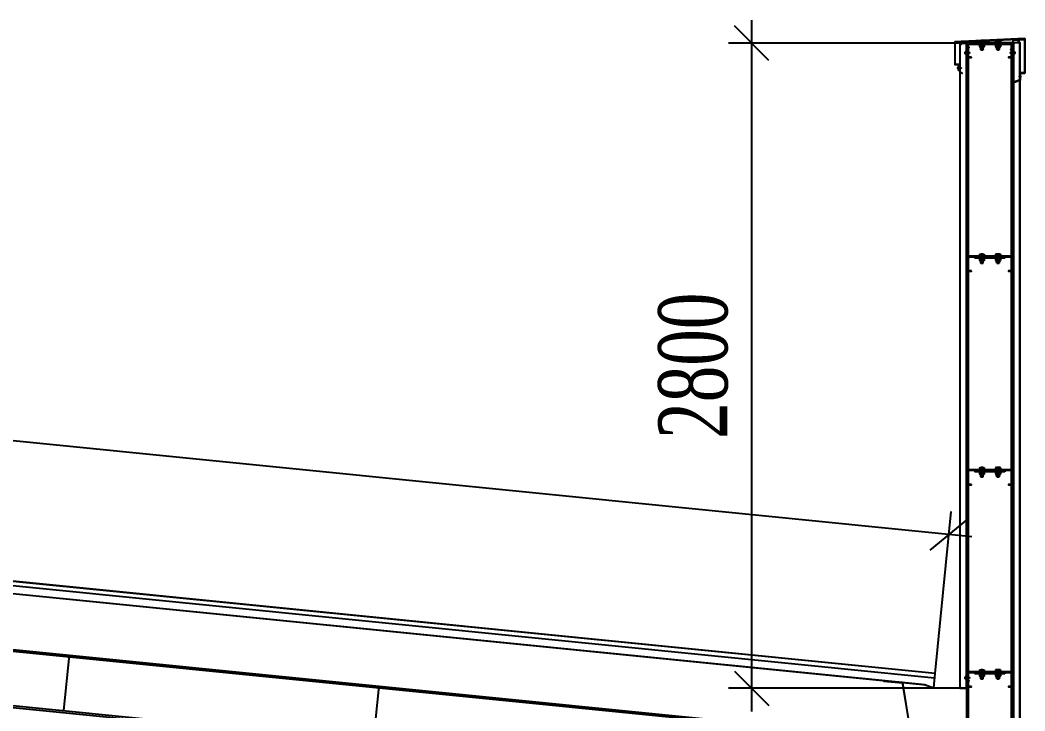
# Model space of a CAD drawing. Header units: inches. Extents: x 315041 to 662841, y -45540 to -35018.
# Drawn here: x 330094.43 to 330138.03, y -36215.07 to -36185.1 of the extents above; entities that cross this region are included whole.
import ezdxf

# ---------------------------------------------------------------- set-up
doc = ezdxf.new("R2010")
doc.units = ezdxf.units.IN
doc.header["$MEASUREMENT"] = 0
doc.linetypes.add('CENTER2', pattern=[28.575, 19.05, -3.175, 3.175, -3.175])
doc.linetypes.add('DASHED2', pattern=[9.525, 6.35, -3.175])
for name, color, linetype in [('2', 2, 'Continuous'), ('251', 251, 'Continuous'), ('3', 3, 'Continuous'), ('5', 5, 'Continuous'), ('6', 6, 'Continuous'), ('8', 8, 'Continuous'), ('DIM', 8, 'Continuous'), ('flashing', 6, 'Continuous'), ('ROOFING', 4, 'Continuous'), ('STRUCTURE', 1, 'Continuous')]:
    doc.layers.add(name, color=color, linetype=linetype)
doc.styles.add('ST1', font='times.ttf', dxfattribs={"width": 0.7})
doc.dimstyles.new('100', dxfattribs={"dimtxt": 3, "dimasz": 1.5, "dimexe": 1, "dimexo": 0, "dimgap": 1, "dimtad": 1, "dimdec": 0, "dimlfac": 100, "dimzin": 0, "dimdsep": 46, "dimtxsty": 'ST1', "dimblk": 'OBLIQUE', "dimcen": 1, "dimdle": 1, "dimclrd": 8, "dimclre": 8, "dimclrt": 3, "dimadec": 0, "dimazin": 0, "dimtfac": 1, "dimtdec": 0, "dimtix": 1, "dimtmove": 1, "dimatfit": 3, "dimfxl": 0, "dimtfill": 1, "dimtolj": 1, "dimtzin": 0, "dimlwd": -1, "dimlwe": -1, "dimarcsym": 1})

# ---------------------------------------------------------------- blocks, each defined once
blk = doc.blocks.new('*U176')
at = {"layer": '251'}
h = blk.add_hatch(color=256, dxfattribs=at)
h.paths.add_polyline_path([(-0.053, -0.04), (-0.053, -0.043, -0.192582), (-0.048, -0.029, -0.192582), (-0.053, -0.014)])
h.paths.add_polyline_path([(-0.053, 0.014, -0.192582), (-0.048, 0.029, -0.192582), (-0.053, 0.043)])
h = blk.add_hatch(color=256, dxfattribs=at)
h.paths.add_polyline_path([(0.056, -0.04), (0.056, -0.043, -0.192582), (0.062, -0.029, -0.192582), (0.056, -0.014)])
h.paths.add_polyline_path([(0.056, 0.014, -0.192582), (0.062, 0.029, -0.192582), (0.056, 0.043)])
at = {"layer": '5', "linetype": 'CENTER2', "ltscale": 0.2}
blk.add_line((-0.077, 0), (0.194, 0), dxfattribs=at)
at = {"layer": '8'}
for p, q in [((-0.053, 0.04), (-0.053, -0.04)), ((-0.048, 0.058), (-0.006, 0.058)), ((-0.048, 0.029), (-0.006, 0.029)), ((0, 0.043), (0, -0.043)), ((0.044, 0.033), (0, 0.033)), ((0.044, -0.066), (0.044, 0.066)), ((0.044, 0.066), (0.056, 0.066)), ((0.056, -0.066), (0.056, 0.066)), ((0.056, 0.04), (0.056, -0.04)), ((0.062, 0.058), (0.103, 0.058)), ((0.062, 0.029), (0.103, 0.029)), ((0.109, 0.043), (0.109, -0.043)), ((0.117, 0.033), (0.109, 0.033)), ((0.121, 0.027), (0.117, 0.033)), ((0.117, 0.033), (0.117, -0.017)), ((0.117, -0.017), (0.121, 0.027)), ((0.127, 0.033), (0.121, 0.027)), ((0.131, 0.027), (0.127, 0.033)), ((0.164, 0.03), (0.161, 0.027)), ((0.169, 0.027), (0.164, 0.03)), ((0.166, -0.027), (0.167, 0)), ((0.169, 0), (0.167, 0)), ((0.167, 0), (0.169, 0)), ((0.169, 0.027), (0.169, -0.027)), ((-0.048, -0.029), (-0.006, -0.029)), ((-0.048, -0.029), (-0.006, -0.029)), ((-0.048, -0.058), (-0.006, -0.058)), ((0.044, -0.033), (0, -0.033)), ((0.044, -0.066), (0.056, -0.066)), ((0.062, -0.029), (0.103, -0.029)), ((0.062, -0.029), (0.103, -0.029)), ((0.062, -0.058), (0.103, -0.058)), ((0.12, -0.033), (0.109, -0.033)), ((0.126, -0.027), (0.12, -0.033)), ((0.16, -0.033), (0.156, -0.027)), ((0.166, -0.027), (0.16, -0.033)), ((0.166, -0.027), (0.169, -0.027))]:
    blk.add_line(p, q, dxfattribs=at)
for points in [[(0.136, -0.027), (0.13, -0.033), (0.126, -0.027), (0.131, 0.027), (0.137, 0.033), (0.141, 0.027)], [(0.146, -0.027), (0.14, -0.033), (0.136, -0.027), (0.141, 0.027), (0.147, 0.033), (0.151, 0.027)], [(0.156, -0.027), (0.15, -0.033), (0.146, -0.027), (0.151, 0.027), (0.157, 0.033), (0.161, 0.027)]]:
    blk.add_lwpolyline(points, close=True, dxfattribs=at)
for centre, start, end in [((-0.032, 0.043), 136.3972, 223.6028), ((-0.032, 0.014), 136.3972, 180), ((-0.021, 0.043), 316.3972, 43.6028), ((-0.021, 0.014), 0, 43.6028), ((0.077, 0.043), 136.3972, 223.6028), ((0.077, 0.014), 136.3972, 180), ((0.088, 0.043), 316.3972, 43.6028), ((0.088, 0.014), 0, 43.6028), ((-0.032, -0.014), 180, 223.6028), ((-0.032, -0.043), 136.3972, 223.6028), ((-0.021, -0.014), 316.3972, 0), ((-0.021, -0.043), 316.3972, 43.6028), ((0.077, -0.014), 180, 223.6028), ((0.077, -0.043), 136.3972, 223.6028), ((0.088, -0.014), 316.3972, 0), ((0.088, -0.043), 316.3972, 43.6028)]:
    blk.add_arc(centre, 0.0209, start, end, dxfattribs=at)
blk = doc.blocks.new('*U177')
at = {"layer": '251'}
h = blk.add_hatch(color=256, dxfattribs=at)
h.paths.add_polyline_path([(-0.053, -0.04), (-0.053, -0.043, -0.192582), (-0.048, -0.029, -0.192582), (-0.053, -0.014)])
h.paths.add_polyline_path([(-0.053, 0.014, -0.192582), (-0.048, 0.029, -0.192582), (-0.053, 0.043)])
h = blk.add_hatch(color=256, dxfattribs=at)
h.paths.add_polyline_path([(0.056, -0.04), (0.056, -0.043, -0.192582), (0.062, -0.029, -0.192582), (0.056, -0.014)])
h.paths.add_polyline_path([(0.056, 0.014, -0.192582), (0.062, 0.029, -0.192582), (0.056, 0.043)])
at = {"layer": '5', "linetype": 'CENTER2', "ltscale": 0.2}
blk.add_line((-0.077, 0), (0.194, 0), dxfattribs=at)
at = {"layer": '8'}
for p, q in [((-0.053, 0.04), (-0.053, -0.04)), ((-0.048, 0.058), (-0.006, 0.058)), ((-0.048, 0.029), (-0.006, 0.029)), ((0, 0.043), (0, -0.043)), ((0.044, 0.033), (0, 0.033)), ((0.044, -0.066), (0.044, 0.066)), ((0.044, 0.066), (0.056, 0.066)), ((0.056, -0.066), (0.056, 0.066)), ((0.056, 0.04), (0.056, -0.04)), ((0.062, 0.058), (0.103, 0.058)), ((0.062, 0.029), (0.103, 0.029)), ((0.109, 0.043), (0.109, -0.043)), ((0.117, 0.033), (0.109, 0.033)), ((0.121, 0.027), (0.117, 0.033)), ((0.117, 0.033), (0.117, -0.017)), ((0.117, -0.017), (0.121, 0.027)), ((0.127, 0.033), (0.121, 0.027)), ((0.131, 0.027), (0.127, 0.033)), ((0.164, 0.03), (0.161, 0.027)), ((0.169, 0.027), (0.164, 0.03)), ((0.166, -0.027), (0.167, 0)), ((0.169, 0), (0.167, 0)), ((0.167, 0), (0.169, 0)), ((0.169, 0.027), (0.169, -0.027)), ((-0.048, -0.029), (-0.006, -0.029)), ((-0.048, -0.029), (-0.006, -0.029)), ((-0.048, -0.058), (-0.006, -0.058)), ((0.044, -0.033), (0, -0.033)), ((0.044, -0.066), (0.056, -0.066)), ((0.062, -0.029), (0.103, -0.029)), ((0.062, -0.029), (0.103, -0.029)), ((0.062, -0.058), (0.103, -0.058)), ((0.12, -0.033), (0.109, -0.033)), ((0.126, -0.027), (0.12, -0.033)), ((0.16, -0.033), (0.156, -0.027)), ((0.166, -0.027), (0.16, -0.033)), ((0.166, -0.027), (0.169, -0.027))]:
    blk.add_line(p, q, dxfattribs=at)
for points in [[(0.136, -0.027), (0.13, -0.033), (0.126, -0.027), (0.131, 0.027), (0.137, 0.033), (0.141, 0.027)], [(0.146, -0.027), (0.14, -0.033), (0.136, -0.027), (0.141, 0.027), (0.147, 0.033), (0.151, 0.027)], [(0.156, -0.027), (0.15, -0.033), (0.146, -0.027), (0.151, 0.027), (0.157, 0.033), (0.161, 0.027)]]:
    blk.add_lwpolyline(points, close=True, dxfattribs=at)
for centre, start, end in [((-0.032, 0.043), 136.3972, 223.6028), ((-0.032, 0.014), 136.3972, 180), ((-0.021, 0.043), 316.3972, 43.6028), ((-0.021, 0.014), 0, 43.6028), ((0.077, 0.043), 136.3972, 223.6028), ((0.077, 0.014), 136.3972, 180), ((0.088, 0.043), 316.3972, 43.6028), ((0.088, 0.014), 0, 43.6028), ((-0.032, -0.014), 180, 223.6028), ((-0.032, -0.043), 136.3972, 223.6028), ((-0.021, -0.014), 316.3972, 0), ((-0.021, -0.043), 316.3972, 43.6028), ((0.077, -0.014), 180, 223.6028), ((0.077, -0.043), 136.3972, 223.6028), ((0.088, -0.014), 316.3972, 0), ((0.088, -0.043), 316.3972, 43.6028)]:
    blk.add_arc(centre, 0.0209, start, end, dxfattribs=at)
blk = doc.blocks.new('*U178')
at = {"layer": '251'}
h = blk.add_hatch(color=256, dxfattribs=at)
h.paths.add_polyline_path([(-0.053, -0.04), (-0.053, -0.043, -0.192582), (-0.048, -0.029, -0.192582), (-0.053, -0.014)])
h.paths.add_polyline_path([(-0.053, 0.014, -0.192582), (-0.048, 0.029, -0.192582), (-0.053, 0.043)])
h = blk.add_hatch(color=256, dxfattribs=at)
h.paths.add_polyline_path([(0.056, -0.04), (0.056, -0.043, -0.192582), (0.062, -0.029, -0.192582), (0.056, -0.014)])
h.paths.add_polyline_path([(0.056, 0.014, -0.192582), (0.062, 0.029, -0.192582), (0.056, 0.043)])
at = {"layer": '5', "linetype": 'CENTER2', "ltscale": 0.2}
blk.add_line((-0.077, 0), (0.194, 0), dxfattribs=at)
at = {"layer": '8'}
for p, q in [((-0.053, 0.04), (-0.053, -0.04)), ((-0.048, 0.058), (-0.006, 0.058)), ((-0.048, 0.029), (-0.006, 0.029)), ((0, 0.043), (0, -0.043)), ((0.044, 0.033), (0, 0.033)), ((0.044, -0.066), (0.044, 0.066)), ((0.044, 0.066), (0.056, 0.066)), ((0.056, -0.066), (0.056, 0.066)), ((0.056, 0.04), (0.056, -0.04)), ((0.062, 0.058), (0.103, 0.058)), ((0.062, 0.029), (0.103, 0.029)), ((0.109, 0.043), (0.109, -0.043)), ((0.117, 0.033), (0.109, 0.033)), ((0.121, 0.027), (0.117, 0.033)), ((0.117, 0.033), (0.117, -0.017)), ((0.117, -0.017), (0.121, 0.027)), ((0.127, 0.033), (0.121, 0.027)), ((0.131, 0.027), (0.127, 0.033)), ((0.164, 0.03), (0.161, 0.027)), ((0.169, 0.027), (0.164, 0.03)), ((0.166, -0.027), (0.167, 0)), ((0.169, 0), (0.167, 0)), ((0.167, 0), (0.169, 0)), ((0.169, 0.027), (0.169, -0.027)), ((-0.048, -0.029), (-0.006, -0.029)), ((-0.048, -0.029), (-0.006, -0.029)), ((-0.048, -0.058), (-0.006, -0.058)), ((0.044, -0.033), (0, -0.033)), ((0.044, -0.066), (0.056, -0.066)), ((0.062, -0.029), (0.103, -0.029)), ((0.062, -0.029), (0.103, -0.029)), ((0.062, -0.058), (0.103, -0.058)), ((0.12, -0.033), (0.109, -0.033)), ((0.126, -0.027), (0.12, -0.033)), ((0.16, -0.033), (0.156, -0.027)), ((0.166, -0.027), (0.16, -0.033)), ((0.166, -0.027), (0.169, -0.027))]:
    blk.add_line(p, q, dxfattribs=at)
for points in [[(0.136, -0.027), (0.13, -0.033), (0.126, -0.027), (0.131, 0.027), (0.137, 0.033), (0.141, 0.027)], [(0.146, -0.027), (0.14, -0.033), (0.136, -0.027), (0.141, 0.027), (0.147, 0.033), (0.151, 0.027)], [(0.156, -0.027), (0.15, -0.033), (0.146, -0.027), (0.151, 0.027), (0.157, 0.033), (0.161, 0.027)]]:
    blk.add_lwpolyline(points, close=True, dxfattribs=at)
for centre, start, end in [((-0.032, 0.043), 136.3972, 223.6028), ((-0.032, 0.014), 136.3972, 180), ((-0.021, 0.043), 316.3972, 43.6028), ((-0.021, 0.014), 0, 43.6028), ((0.077, 0.043), 136.3972, 223.6028), ((0.077, 0.014), 136.3972, 180), ((0.088, 0.043), 316.3972, 43.6028), ((0.088, 0.014), 0, 43.6028), ((-0.032, -0.014), 180, 223.6028), ((-0.032, -0.043), 136.3972, 223.6028), ((-0.021, -0.014), 316.3972, 0), ((-0.021, -0.043), 316.3972, 43.6028), ((0.077, -0.014), 180, 223.6028), ((0.077, -0.043), 136.3972, 223.6028), ((0.088, -0.014), 316.3972, 0), ((0.088, -0.043), 316.3972, 43.6028)]:
    blk.add_arc(centre, 0.0209, start, end, dxfattribs=at)
blk = doc.blocks.new('*U179')
at = {"layer": '251'}
h = blk.add_hatch(color=256, dxfattribs=at)
h.paths.add_polyline_path([(-0.053, -0.04), (-0.053, -0.043, -0.192582), (-0.048, -0.029, -0.192582), (-0.053, -0.014)])
h.paths.add_polyline_path([(-0.053, 0.014, -0.192582), (-0.048, 0.029, -0.192582), (-0.053, 0.043)])
h = blk.add_hatch(color=256, dxfattribs=at)
h.paths.add_polyline_path([(0.056, -0.04), (0.056, -0.043, -0.192582), (0.062, -0.029, -0.192582), (0.056, -0.014)])
h.paths.add_polyline_path([(0.056, 0.014, -0.192582), (0.062, 0.029, -0.192582), (0.056, 0.043)])
at = {"layer": '5', "linetype": 'CENTER2', "ltscale": 0.2}
blk.add_line((-0.077, 0), (0.194, 0), dxfattribs=at)
at = {"layer": '8'}
for p, q in [((-0.053, 0.04), (-0.053, -0.04)), ((-0.048, 0.058), (-0.006, 0.058)), ((-0.048, 0.029), (-0.006, 0.029)), ((0, 0.043), (0, -0.043)), ((0.044, 0.033), (0, 0.033)), ((0.044, -0.066), (0.044, 0.066)), ((0.044, 0.066), (0.056, 0.066)), ((0.056, -0.066), (0.056, 0.066)), ((0.056, 0.04), (0.056, -0.04)), ((0.062, 0.058), (0.103, 0.058)), ((0.062, 0.029), (0.103, 0.029)), ((0.109, 0.043), (0.109, -0.043)), ((0.117, 0.033), (0.109, 0.033)), ((0.121, 0.027), (0.117, 0.033)), ((0.117, 0.033), (0.117, -0.017)), ((0.117, -0.017), (0.121, 0.027)), ((0.127, 0.033), (0.121, 0.027)), ((0.131, 0.027), (0.127, 0.033)), ((0.164, 0.03), (0.161, 0.027)), ((0.169, 0.027), (0.164, 0.03)), ((0.166, -0.027), (0.167, 0)), ((0.169, 0), (0.167, 0)), ((0.167, 0), (0.169, 0)), ((0.169, 0.027), (0.169, -0.027)), ((-0.048, -0.029), (-0.006, -0.029)), ((-0.048, -0.029), (-0.006, -0.029)), ((-0.048, -0.058), (-0.006, -0.058)), ((0.044, -0.033), (0, -0.033)), ((0.044, -0.066), (0.056, -0.066)), ((0.062, -0.029), (0.103, -0.029)), ((0.062, -0.029), (0.103, -0.029)), ((0.062, -0.058), (0.103, -0.058)), ((0.12, -0.033), (0.109, -0.033)), ((0.126, -0.027), (0.12, -0.033)), ((0.16, -0.033), (0.156, -0.027)), ((0.166, -0.027), (0.16, -0.033)), ((0.166, -0.027), (0.169, -0.027))]:
    blk.add_line(p, q, dxfattribs=at)
for points in [[(0.136, -0.027), (0.13, -0.033), (0.126, -0.027), (0.131, 0.027), (0.137, 0.033), (0.141, 0.027)], [(0.146, -0.027), (0.14, -0.033), (0.136, -0.027), (0.141, 0.027), (0.147, 0.033), (0.151, 0.027)], [(0.156, -0.027), (0.15, -0.033), (0.146, -0.027), (0.151, 0.027), (0.157, 0.033), (0.161, 0.027)]]:
    blk.add_lwpolyline(points, close=True, dxfattribs=at)
for centre, start, end in [((-0.032, 0.043), 136.3972, 223.6028), ((-0.032, 0.014), 136.3972, 180), ((-0.021, 0.043), 316.3972, 43.6028), ((-0.021, 0.014), 0, 43.6028), ((0.077, 0.043), 136.3972, 223.6028), ((0.077, 0.014), 136.3972, 180), ((0.088, 0.043), 316.3972, 43.6028), ((0.088, 0.014), 0, 43.6028), ((-0.032, -0.014), 180, 223.6028), ((-0.032, -0.043), 136.3972, 223.6028), ((-0.021, -0.014), 316.3972, 0), ((-0.021, -0.043), 316.3972, 43.6028), ((0.077, -0.014), 180, 223.6028), ((0.077, -0.043), 136.3972, 223.6028), ((0.088, -0.014), 316.3972, 0), ((0.088, -0.043), 316.3972, 43.6028)]:
    blk.add_arc(centre, 0.0209, start, end, dxfattribs=at)
blk = doc.blocks.new('*U180')
at = {"layer": '251'}
h = blk.add_hatch(color=256, dxfattribs=at)
h.paths.add_polyline_path([(-0.053, -0.04), (-0.053, -0.043, -0.192582), (-0.048, -0.029, -0.192582), (-0.053, -0.014)])
h.paths.add_polyline_path([(-0.053, 0.014, -0.192582), (-0.048, 0.029, -0.192582), (-0.053, 0.043)])
h = blk.add_hatch(color=256, dxfattribs=at)
h.paths.add_polyline_path([(0.056, -0.04), (0.056, -0.043, -0.192582), (0.062, -0.029, -0.192582), (0.056, -0.014)])
h.paths.add_polyline_path([(0.056, 0.014, -0.192582), (0.062, 0.029, -0.192582), (0.056, 0.043)])
at = {"layer": '5', "linetype": 'CENTER2', "ltscale": 0.2}
blk.add_line((-0.077, 0), (0.194, 0), dxfattribs=at)
at = {"layer": '8'}
for p, q in [((-0.053, 0.04), (-0.053, -0.04)), ((-0.048, 0.058), (-0.006, 0.058)), ((-0.048, 0.029), (-0.006, 0.029)), ((0, 0.043), (0, -0.043)), ((0.044, 0.033), (0, 0.033)), ((0.044, -0.066), (0.044, 0.066)), ((0.044, 0.066), (0.056, 0.066)), ((0.056, -0.066), (0.056, 0.066)), ((0.056, 0.04), (0.056, -0.04)), ((0.062, 0.058), (0.103, 0.058)), ((0.062, 0.029), (0.103, 0.029)), ((0.109, 0.043), (0.109, -0.043)), ((0.117, 0.033), (0.109, 0.033)), ((0.121, 0.027), (0.117, 0.033)), ((0.117, 0.033), (0.117, -0.017)), ((0.117, -0.017), (0.121, 0.027)), ((0.127, 0.033), (0.121, 0.027)), ((0.131, 0.027), (0.127, 0.033)), ((0.164, 0.03), (0.161, 0.027)), ((0.169, 0.027), (0.164, 0.03)), ((0.166, -0.027), (0.167, 0)), ((0.169, 0), (0.167, 0)), ((0.167, 0), (0.169, 0)), ((0.169, 0.027), (0.169, -0.027)), ((-0.048, -0.029), (-0.006, -0.029)), ((-0.048, -0.029), (-0.006, -0.029)), ((-0.048, -0.058), (-0.006, -0.058)), ((0.044, -0.033), (0, -0.033)), ((0.044, -0.066), (0.056, -0.066)), ((0.062, -0.029), (0.103, -0.029)), ((0.062, -0.029), (0.103, -0.029)), ((0.062, -0.058), (0.103, -0.058)), ((0.12, -0.033), (0.109, -0.033)), ((0.126, -0.027), (0.12, -0.033)), ((0.16, -0.033), (0.156, -0.027)), ((0.166, -0.027), (0.16, -0.033)), ((0.166, -0.027), (0.169, -0.027))]:
    blk.add_line(p, q, dxfattribs=at)
for points in [[(0.136, -0.027), (0.13, -0.033), (0.126, -0.027), (0.131, 0.027), (0.137, 0.033), (0.141, 0.027)], [(0.146, -0.027), (0.14, -0.033), (0.136, -0.027), (0.141, 0.027), (0.147, 0.033), (0.151, 0.027)], [(0.156, -0.027), (0.15, -0.033), (0.146, -0.027), (0.151, 0.027), (0.157, 0.033), (0.161, 0.027)]]:
    blk.add_lwpolyline(points, close=True, dxfattribs=at)
for centre, start, end in [((-0.032, 0.043), 136.3972, 223.6028), ((-0.032, 0.014), 136.3972, 180), ((-0.021, 0.043), 316.3972, 43.6028), ((-0.021, 0.014), 0, 43.6028), ((0.077, 0.043), 136.3972, 223.6028), ((0.077, 0.014), 136.3972, 180), ((0.088, 0.043), 316.3972, 43.6028), ((0.088, 0.014), 0, 43.6028), ((-0.032, -0.014), 180, 223.6028), ((-0.032, -0.043), 136.3972, 223.6028), ((-0.021, -0.014), 316.3972, 0), ((-0.021, -0.043), 316.3972, 43.6028), ((0.077, -0.014), 180, 223.6028), ((0.077, -0.043), 136.3972, 223.6028), ((0.088, -0.014), 316.3972, 0), ((0.088, -0.043), 316.3972, 43.6028)]:
    blk.add_arc(centre, 0.0209, start, end, dxfattribs=at)
blk = doc.blocks.new('*U181')
at = {"layer": '251'}
h = blk.add_hatch(color=256, dxfattribs=at)
h.paths.add_polyline_path([(-0.053, -0.04), (-0.053, -0.043, -0.192582), (-0.048, -0.029, -0.192582), (-0.053, -0.014)])
h.paths.add_polyline_path([(-0.053, 0.014, -0.192582), (-0.048, 0.029, -0.192582), (-0.053, 0.043)])
h = blk.add_hatch(color=256, dxfattribs=at)
h.paths.add_polyline_path([(0.056, -0.04), (0.056, -0.043, -0.192582), (0.062, -0.029, -0.192582), (0.056, -0.014)])
h.paths.add_polyline_path([(0.056, 0.014, -0.192582), (0.062, 0.029, -0.192582), (0.056, 0.043)])
at = {"layer": '5', "linetype": 'CENTER2', "ltscale": 0.2}
blk.add_line((-0.077, 0), (0.194, 0), dxfattribs=at)
at = {"layer": '8'}
for p, q in [((-0.053, 0.04), (-0.053, -0.04)), ((-0.048, 0.058), (-0.006, 0.058)), ((-0.048, 0.029), (-0.006, 0.029)), ((0, 0.043), (0, -0.043)), ((0.044, 0.033), (0, 0.033)), ((0.044, -0.066), (0.044, 0.066)), ((0.044, 0.066), (0.056, 0.066)), ((0.056, -0.066), (0.056, 0.066)), ((0.056, 0.04), (0.056, -0.04)), ((0.062, 0.058), (0.103, 0.058)), ((0.062, 0.029), (0.103, 0.029)), ((0.109, 0.043), (0.109, -0.043)), ((0.117, 0.033), (0.109, 0.033)), ((0.121, 0.027), (0.117, 0.033)), ((0.117, 0.033), (0.117, -0.017)), ((0.117, -0.017), (0.121, 0.027)), ((0.127, 0.033), (0.121, 0.027)), ((0.131, 0.027), (0.127, 0.033)), ((0.164, 0.03), (0.161, 0.027)), ((0.169, 0.027), (0.164, 0.03)), ((0.166, -0.027), (0.167, 0)), ((0.169, 0), (0.167, 0)), ((0.167, 0), (0.169, 0)), ((0.169, 0.027), (0.169, -0.027)), ((-0.048, -0.029), (-0.006, -0.029)), ((-0.048, -0.029), (-0.006, -0.029)), ((-0.048, -0.058), (-0.006, -0.058)), ((0.044, -0.033), (0, -0.033)), ((0.044, -0.066), (0.056, -0.066)), ((0.062, -0.029), (0.103, -0.029)), ((0.062, -0.029), (0.103, -0.029)), ((0.062, -0.058), (0.103, -0.058)), ((0.12, -0.033), (0.109, -0.033)), ((0.126, -0.027), (0.12, -0.033)), ((0.16, -0.033), (0.156, -0.027)), ((0.166, -0.027), (0.16, -0.033)), ((0.166, -0.027), (0.169, -0.027))]:
    blk.add_line(p, q, dxfattribs=at)
for points in [[(0.136, -0.027), (0.13, -0.033), (0.126, -0.027), (0.131, 0.027), (0.137, 0.033), (0.141, 0.027)], [(0.146, -0.027), (0.14, -0.033), (0.136, -0.027), (0.141, 0.027), (0.147, 0.033), (0.151, 0.027)], [(0.156, -0.027), (0.15, -0.033), (0.146, -0.027), (0.151, 0.027), (0.157, 0.033), (0.161, 0.027)]]:
    blk.add_lwpolyline(points, close=True, dxfattribs=at)
for centre, start, end in [((-0.032, 0.043), 136.3972, 223.6028), ((-0.032, 0.014), 136.3972, 180), ((-0.021, 0.043), 316.3972, 43.6028), ((-0.021, 0.014), 0, 43.6028), ((0.077, 0.043), 136.3972, 223.6028), ((0.077, 0.014), 136.3972, 180), ((0.088, 0.043), 316.3972, 43.6028), ((0.088, 0.014), 0, 43.6028), ((-0.032, -0.014), 180, 223.6028), ((-0.032, -0.043), 136.3972, 223.6028), ((-0.021, -0.014), 316.3972, 0), ((-0.021, -0.043), 316.3972, 43.6028), ((0.077, -0.014), 180, 223.6028), ((0.077, -0.043), 136.3972, 223.6028), ((0.088, -0.014), 316.3972, 0), ((0.088, -0.043), 316.3972, 43.6028)]:
    blk.add_arc(centre, 0.0209, start, end, dxfattribs=at)
blk = doc.blocks.new('*U182')
at = {"layer": '251'}
h = blk.add_hatch(color=256, dxfattribs=at)
h.paths.add_polyline_path([(-0.053, -0.04), (-0.053, -0.043, -0.192582), (-0.048, -0.029, -0.192582), (-0.053, -0.014)])
h.paths.add_polyline_path([(-0.053, 0.014, -0.192582), (-0.048, 0.029, -0.192582), (-0.053, 0.043)])
h = blk.add_hatch(color=256, dxfattribs=at)
h.paths.add_polyline_path([(0.056, -0.04), (0.056, -0.043, -0.192582), (0.062, -0.029, -0.192582), (0.056, -0.014)])
h.paths.add_polyline_path([(0.056, 0.014, -0.192582), (0.062, 0.029, -0.192582), (0.056, 0.043)])
at = {"layer": '5', "linetype": 'CENTER2', "ltscale": 0.2}
blk.add_line((-0.077, 0), (0.194, 0), dxfattribs=at)
at = {"layer": '8'}
for p, q in [((-0.053, 0.04), (-0.053, -0.04)), ((-0.048, 0.058), (-0.006, 0.058)), ((-0.048, 0.029), (-0.006, 0.029)), ((0, 0.043), (0, -0.043)), ((0.044, 0.033), (0, 0.033)), ((0.044, -0.066), (0.044, 0.066)), ((0.044, 0.066), (0.056, 0.066)), ((0.056, -0.066), (0.056, 0.066)), ((0.056, 0.04), (0.056, -0.04)), ((0.062, 0.058), (0.103, 0.058)), ((0.062, 0.029), (0.103, 0.029)), ((0.109, 0.043), (0.109, -0.043)), ((0.117, 0.033), (0.109, 0.033)), ((0.121, 0.027), (0.117, 0.033)), ((0.117, 0.033), (0.117, -0.017)), ((0.117, -0.017), (0.121, 0.027)), ((0.127, 0.033), (0.121, 0.027)), ((0.131, 0.027), (0.127, 0.033)), ((0.164, 0.03), (0.161, 0.027)), ((0.169, 0.027), (0.164, 0.03)), ((0.166, -0.027), (0.167, 0)), ((0.169, 0), (0.167, 0)), ((0.167, 0), (0.169, 0)), ((0.169, 0.027), (0.169, -0.027)), ((-0.048, -0.029), (-0.006, -0.029)), ((-0.048, -0.029), (-0.006, -0.029)), ((-0.048, -0.058), (-0.006, -0.058)), ((0.044, -0.033), (0, -0.033)), ((0.044, -0.066), (0.056, -0.066)), ((0.062, -0.029), (0.103, -0.029)), ((0.062, -0.029), (0.103, -0.029)), ((0.062, -0.058), (0.103, -0.058)), ((0.12, -0.033), (0.109, -0.033)), ((0.126, -0.027), (0.12, -0.033)), ((0.16, -0.033), (0.156, -0.027)), ((0.166, -0.027), (0.16, -0.033)), ((0.166, -0.027), (0.169, -0.027))]:
    blk.add_line(p, q, dxfattribs=at)
for points in [[(0.136, -0.027), (0.13, -0.033), (0.126, -0.027), (0.131, 0.027), (0.137, 0.033), (0.141, 0.027)], [(0.146, -0.027), (0.14, -0.033), (0.136, -0.027), (0.141, 0.027), (0.147, 0.033), (0.151, 0.027)], [(0.156, -0.027), (0.15, -0.033), (0.146, -0.027), (0.151, 0.027), (0.157, 0.033), (0.161, 0.027)]]:
    blk.add_lwpolyline(points, close=True, dxfattribs=at)
for centre, start, end in [((-0.032, 0.043), 136.3972, 223.6028), ((-0.032, 0.014), 136.3972, 180), ((-0.021, 0.043), 316.3972, 43.6028), ((-0.021, 0.014), 0, 43.6028), ((0.077, 0.043), 136.3972, 223.6028), ((0.077, 0.014), 136.3972, 180), ((0.088, 0.043), 316.3972, 43.6028), ((0.088, 0.014), 0, 43.6028), ((-0.032, -0.014), 180, 223.6028), ((-0.032, -0.043), 136.3972, 223.6028), ((-0.021, -0.014), 316.3972, 0), ((-0.021, -0.043), 316.3972, 43.6028), ((0.077, -0.014), 180, 223.6028), ((0.077, -0.043), 136.3972, 223.6028), ((0.088, -0.014), 316.3972, 0), ((0.088, -0.043), 316.3972, 43.6028)]:
    blk.add_arc(centre, 0.0209, start, end, dxfattribs=at)
blk = doc.blocks.new('*U183')
at = {"layer": '251'}
h = blk.add_hatch(color=256, dxfattribs=at)
h.paths.add_polyline_path([(-0.053, -0.04), (-0.053, -0.043, -0.192582), (-0.048, -0.029, -0.192582), (-0.053, -0.014)])
h.paths.add_polyline_path([(-0.053, 0.014, -0.192582), (-0.048, 0.029, -0.192582), (-0.053, 0.043)])
h = blk.add_hatch(color=256, dxfattribs=at)
h.paths.add_polyline_path([(0.056, -0.04), (0.056, -0.043, -0.192582), (0.062, -0.029, -0.192582), (0.056, -0.014)])
h.paths.add_polyline_path([(0.056, 0.014, -0.192582), (0.062, 0.029, -0.192582), (0.056, 0.043)])
at = {"layer": '5', "linetype": 'CENTER2', "ltscale": 0.2}
blk.add_line((-0.077, 0), (0.194, 0), dxfattribs=at)
at = {"layer": '8'}
for p, q in [((-0.053, 0.04), (-0.053, -0.04)), ((-0.048, 0.058), (-0.006, 0.058)), ((-0.048, 0.029), (-0.006, 0.029)), ((0, 0.043), (0, -0.043)), ((0.044, 0.033), (0, 0.033)), ((0.044, -0.066), (0.044, 0.066)), ((0.044, 0.066), (0.056, 0.066)), ((0.056, -0.066), (0.056, 0.066)), ((0.056, 0.04), (0.056, -0.04)), ((0.062, 0.058), (0.103, 0.058)), ((0.062, 0.029), (0.103, 0.029)), ((0.109, 0.043), (0.109, -0.043)), ((0.117, 0.033), (0.109, 0.033)), ((0.121, 0.027), (0.117, 0.033)), ((0.117, 0.033), (0.117, -0.017)), ((0.117, -0.017), (0.121, 0.027)), ((0.127, 0.033), (0.121, 0.027)), ((0.131, 0.027), (0.127, 0.033)), ((0.164, 0.03), (0.161, 0.027)), ((0.169, 0.027), (0.164, 0.03)), ((0.166, -0.027), (0.167, 0)), ((0.169, 0), (0.167, 0)), ((0.167, 0), (0.169, 0)), ((0.169, 0.027), (0.169, -0.027)), ((-0.048, -0.029), (-0.006, -0.029)), ((-0.048, -0.029), (-0.006, -0.029)), ((-0.048, -0.058), (-0.006, -0.058)), ((0.044, -0.033), (0, -0.033)), ((0.044, -0.066), (0.056, -0.066)), ((0.062, -0.029), (0.103, -0.029)), ((0.062, -0.029), (0.103, -0.029)), ((0.062, -0.058), (0.103, -0.058)), ((0.12, -0.033), (0.109, -0.033)), ((0.126, -0.027), (0.12, -0.033)), ((0.16, -0.033), (0.156, -0.027)), ((0.166, -0.027), (0.16, -0.033)), ((0.166, -0.027), (0.169, -0.027))]:
    blk.add_line(p, q, dxfattribs=at)
for points in [[(0.136, -0.027), (0.13, -0.033), (0.126, -0.027), (0.131, 0.027), (0.137, 0.033), (0.141, 0.027)], [(0.146, -0.027), (0.14, -0.033), (0.136, -0.027), (0.141, 0.027), (0.147, 0.033), (0.151, 0.027)], [(0.156, -0.027), (0.15, -0.033), (0.146, -0.027), (0.151, 0.027), (0.157, 0.033), (0.161, 0.027)]]:
    blk.add_lwpolyline(points, close=True, dxfattribs=at)
for centre, start, end in [((-0.032, 0.043), 136.3972, 223.6028), ((-0.032, 0.014), 136.3972, 180), ((-0.021, 0.043), 316.3972, 43.6028), ((-0.021, 0.014), 0, 43.6028), ((0.077, 0.043), 136.3972, 223.6028), ((0.077, 0.014), 136.3972, 180), ((0.088, 0.043), 316.3972, 43.6028), ((0.088, 0.014), 0, 43.6028), ((-0.032, -0.014), 180, 223.6028), ((-0.032, -0.043), 136.3972, 223.6028), ((-0.021, -0.014), 316.3972, 0), ((-0.021, -0.043), 316.3972, 43.6028), ((0.077, -0.014), 180, 223.6028), ((0.077, -0.043), 136.3972, 223.6028), ((0.088, -0.014), 316.3972, 0), ((0.088, -0.043), 316.3972, 43.6028)]:
    blk.add_arc(centre, 0.0209, start, end, dxfattribs=at)
blk = doc.blocks.new('HFR-1')
at = {"layer": 'STRUCTURE', "color": 1, "linetype": 'Continuous'}
for p, q in [((-5.5, 0), (5.5, 0)), ((-5.2, 0.8), (-3.4, 1.5)), ((5.2, 0.8), (3.4, 1.5)), ((-2.4, -1.2), (-3, -1.6)), ((-3, -1.6), (-2.4, -1.9)), ((-2.4, -1.9), (-3, -2.3)), ((-3, -2.3), (-2.4, -2.6)), ((-2.4, -2.6), (-3, -3)), ((-3, -3), (-2.4, -3.3)), ((-2.4, -3.3), (-3, -3.7)), ((-3, -3.7), (-2.4, -4.1)), ((-2.4, -4.1), (-3, -4.4)), ((-3, -4.4), (-2.4, -4.8)), ((-2.4, -4.8), (-3, -5.1)), ((-3, -5.1), (-2.4, -5.5)), ((-2.4, -5.5), (-3, -5.8)), ((-3, -5.8), (-2.4, -6.2)), ((-2.4, -6.2), (-3, -6.6)), ((-3, -6.6), (-2.4, -6.9)), ((-2.4, -6.9), (-3, -7.3)), ((-3, -7.3), (-2.4, -7.6)), ((-2.4, -7.6), (-3, -8)), ((-3, -8), (-2.4, -8.3)), ((-2.4, -8.3), (-3, -8.7)), ((-3, -8.7), (-2.4, -9)), ((-2.4, -9), (-3, -9.4)), ((-3, -9.4), (-2.4, -9.7)), ((-2.4, -9.7), (-3, -10.1)), ((-3, -10.1), (-2.4, -10.5)), ((-2.4, -10.5), (-3, -10.8)), ((-3, -10.8), (-2.4, -11.2)), ((-2.4, -11.2), (-3, -11.5)), ((-3, -11.5), (-2.4, -11.9)), ((-2.9, -1.6), (2.9, -1.4)), ((-2.9, -2.3), (2.9, -2.1)), ((-2.9, -3), (2.9, -2.8)), ((-2.9, -3.7), (2.9, -3.6)), ((-2.9, -4.4), (2.9, -4.3)), ((-2.9, -5.1), (2.9, -5)), ((-2.9, -5.9), (2.9, -5.7)), ((-2.9, -6.6), (2.9, -6.4)), ((-2.9, -7.3), (2.9, -7.1)), ((-2.9, -8), (2.9, -7.8)), ((-2.9, -8.7), (2.9, -8.5)), ((-2.9, -9.4), (2.9, -9.2)), ((-2.9, -10.1), (1.5, -10)), ((-2.9, -10.8), (1.3, -10.7)), ((-2.9, -11.5), (0.9, -11.4)), ((-2.5, -17.4), (-2.5, -11.8)), ((-2.5, -17.4), (-2, -16.7)), ((-2.5, -17.4), (-0.2, -19.7)), ((2.4, -1.1), (-2.4, -1.2)), ((2.4, -1.8), (-2.4, -1.9)), ((-2.4, -1.9), (2.4, -1.8)), ((-2.4, -2.6), (2.4, -2.5)), ((2.4, -2.5), (-2.4, -2.6)), ((-2.4, -3.3), (2.4, -3.2)), ((2.4, -3.2), (-2.4, -3.3)), ((-2.4, -4.1), (2.4, -3.9)), ((2.4, -3.9), (-2.4, -4.1)), ((-2.4, -4.8), (2.4, -4.6)), ((2.4, -4.6), (-2.4, -4.8)), ((-2.4, -5.5), (2.4, -5.3)), ((2.4, -5.3), (-2.4, -5.5)), ((-2.4, -6.2), (2.4, -6)), ((2.4, -6), (-2.4, -6.2)), ((-2.4, -6.9), (2.4, -6.8)), ((2.4, -6.8), (-2.4, -6.9)), ((-2.4, -7.6), (2.4, -7.5)), ((2.4, -7.5), (-2.4, -7.6)), ((-2.4, -8.3), (2.4, -8.2)), ((2.4, -8.2), (-2.4, -8.3)), ((-2.4, -9), (2.4, -8.9)), ((2.4, -8.9), (-2.4, -9)), ((-2.4, -9.7), (2.4, -9.6)), ((2.4, -9.6), (-2.4, -9.7)), ((1.4, -10.3), (-2.4, -10.5)), ((-2.4, -10.5), (1.4, -10.3)), ((-2.4, -11.2), (1.1, -11.1)), ((1.1, -11.1), (-2.4, -11.2)), ((-2.4, -11.9), (0.4, -11.8)), ((-1, -16.7), (0.2, -19.7)), ((0.1, -19.4), (1.2, -17.3)), ((0.2, -19.7), (2.5, -17.4)), ((1.6, -16.1), (2.3, -10.2)), ((2.2, -10), (2.9, -10)), ((2.2, -11), (2.4, -11)), ((2.4, -11), (2.2, -11)), ((2.2, -11.4), (2.9, -11.4)), ((2.2, -11.7), (2.4, -11.7)), ((2.4, -10.3), (2.3, -10.3)), ((2.3, -10.3), (2.4, -10.3)), ((2.3, -10.7), (2.9, -10.7)), ((2.9, -1.4), (2.4, -1.1)), ((2.4, -1.8), (2.9, -1.4)), ((2.9, -2.1), (2.4, -1.8)), ((2.4, -2.5), (2.9, -2.1)), ((2.9, -2.8), (2.4, -2.5)), ((2.4, -3.2), (2.9, -2.8)), ((2.9, -3.6), (2.4, -3.2)), ((2.4, -3.9), (2.9, -3.6)), ((2.9, -4.3), (2.4, -3.9)), ((2.4, -4.6), (2.9, -4.3)), ((2.9, -5), (2.4, -4.6)), ((2.4, -5.3), (2.9, -5)), ((2.9, -5.7), (2.4, -5.3)), ((2.4, -6), (2.9, -5.7)), ((2.9, -6.4), (2.4, -6)), ((2.4, -6.8), (2.9, -6.4)), ((2.9, -7.1), (2.4, -6.8)), ((2.4, -7.5), (2.9, -7.1)), ((2.9, -7.8), (2.4, -7.5)), ((2.4, -8.2), (2.9, -7.8)), ((2.9, -8.5), (2.4, -8.2)), ((2.4, -8.9), (2.9, -8.5)), ((2.9, -9.2), (2.4, -8.9)), ((2.4, -9.6), (2.9, -9.2)), ((2.9, -10), (2.4, -9.6)), ((2.4, -10.3), (2.9, -10)), ((2.9, -10.7), (2.4, -10.3)), ((2.4, -11), (2.9, -10.7)), ((2.9, -11.4), (2.4, -11)), ((2.4, -11.7), (2.9, -11.4)), ((2.5, -17.4), (2.5, -11.7))]:
    blk.add_line(p, q, dxfattribs=at)
at = {"layer": 'STRUCTURE', "color": 1, "linetype": 'Continuous', "ltscale": 8}
for p in [(-3.4, 1.5), (3.4, 1.5)]:
    blk.add_line(p, (0, 1.5), dxfattribs=at)
at = {"layer": 'STRUCTURE', "color": 1, "linetype": 'DASHED2'}
for p in [(-1.9, 1.5), (1.9, 1.5)]:
    blk.add_line(p, (0, 0), dxfattribs=at)
at = {"layer": 'STRUCTURE', "color": 1, "linetype": 'Continuous', "ltscale": 8}
for centre, start, end in [((-4.7, 0.2), 130.41001, 194.80618), ((4.7, 0.2), 345.19382, 49.58999)]:
    blk.add_arc(centre, 0.801, start, end, dxfattribs=at)
at = {"layer": 'STRUCTURE', "color": 1, "linetype": 'Continuous'}
for centre, radius, start, end in [((-7.3, -9), 9.14, 58.06501, 78.8402), ((5.1, -3.8), 3.83, 84.20393, 134.36205), ((-1.5, -17.1), 0.59, 34.23018, 144.5641), ((0, -19.4), 0.331, 231.63478, 305.42875), ((-0.5, -10.1), 1.93, 296.60409, 355.39217), ((-0.6, -16), 2.2, 324.00482, 357.82685), ((1.9, -10.3), 0.444, 15.97616, 172.6971)]:
    blk.add_arc(centre, radius, start, end, dxfattribs=at)
blk = doc.blocks.new('Short_Self_drilling')
at = {"layer": 'STRUCTURE', "color": 1, "linetype": 'Continuous'}
for p, q in [((6.4, 1.7), (-6.4, 1.7)), ((5.1, 3.8), (-5.1, 3.8)), ((-2.6, 2.9), (-5.1, 2.9)), ((-3.4, 3.8), (-3.4, 6.8)), ((3, 7.2), (-3, 7.2)), ((2.6, 2.9), (-2.6, 2.9)), ((-2.1, 2.8), (-2.1, 2.9)), ((6.3, 0), (0, 0)), ((2.2, 2.8), (2.2, 2.9)), ((2.2, -0.5), (2.2, 0)), ((5.1, 2.9), (2.6, 2.9)), ((3.4, 3.8), (3.4, 6.8)), ((3, -1.2), (-2.7, -0.2)), ((3, -2.7), (-2.7, -1.8)), ((3, -4.2), (-2.7, -3.3)), ((3, -5.8), (-2.7, -4.8)), ((3, -7.3), (-2.7, -6.3)), ((-1.9, -8), (-2.7, -7.9)), ((-2.1, -1.4), (-2.1, -0.9)), ((-2.1, -2.9), (-2.1, -2.4)), ((-2.1, -4.4), (-2.1, -3.9)), ((-2.1, -6), (-2.1, -5.4)), ((-2.1, -7.5), (-2.1, -7)), ((-2.1, -12.3), (-2.1, -8.5)), ((3, -8.8), (-1.1, -8.1)), ((2.1, -12.3), (2.1, -9.1)), ((2.2, -2), (2.2, -1.5)), ((2.2, -3.6), (2.2, -3)), ((2.2, -5.1), (2.2, -4.6)), ((2.2, -6.6), (2.2, -6.1)), ((2.2, -8.1), (2.2, -7.6))]:
    blk.add_line(p, q, dxfattribs=at)
blk.add_lwpolyline([(6.4, 1.3), (6.4, 1.7), (2.1, 2.8), (-2.1, 2.8), (-6.4, 1.7), (-6.4, 1.3)], close=True, dxfattribs=at)
for points in [[(-6.4, 1.3, -0.088869), (-6.3, 0), (0, 0)], [(-0.1, 3.8), (-0.3, 6.2, 0.338878), (-3.1, 6.2), (-3.3, 3.8)], [(3.3, 3.8), (3.1, 6.2, 0.338878), (0.3, 6.2), (0.1, 3.8)], [(2.1, -12.3), (0.2, -14.2, -0.333596), (-0.2, -14.2), (-2.1, -12.3)], [(-0.1, -14), (-1, -12.2, -0.148657), (-1.4, -11.2), (-2, -7.7, -0.815006), (-1.2, -7.8, 0.150833), (-0.8, -8.7)], [(2.1, -12.3), (1.7, -11.7, 0.52242), (0.9, -11.7), (-0.2, -14.2)]]:
    blk.add_lwpolyline(points, format="xyb", dxfattribs=at)
for points in [[(3, -1.2), (2.2, -1.5), (-2.1, -0.8), (-2.7, -0.2), (-2.4, 0)], [(3, -2.7), (2.2, -3), (-2.1, -2.4), (-2.7, -1.8), (-2.1, -1.4), (2.2, -2), (3, -2.7)], [(3, -4.2), (2.2, -4.6), (-2.1, -3.9), (-2.7, -3.3), (-2.1, -2.9), (2.2, -3.6), (3, -4.2)], [(3, -5.8), (2.2, -6.1), (-2.1, -5.4), (-2.7, -4.8), (-2.1, -4.4), (2.2, -5.1), (3, -5.8)], [(3, -7.3), (2.2, -7.6), (-2.1, -7), (-2.7, -6.3), (-2.1, -6), (2.2, -6.6), (3, -7.3)], [(-1.8, -8.5), (-2.1, -8.5), (-2.7, -7.9), (-2.1, -7.5), (-1.8, -7.5)], [(-1.3, -7.6), (2.2, -8.1), (3, -8.8)], [(-1.2, 0), (2.2, -0.5), (3, -1.2)], [(3, -8.8), (2.2, -9.1), (-0.8, -8.7)]]:
    blk.add_lwpolyline(points, dxfattribs=at)
for centre, radius, start, end in [((-5, 3.3), 0.455, 109.7949, 250.2674), ((-3, 6.8), 0.429, 90.0311, 180.0311), ((3, 6.8), 0.429, 0.0311, 90.0311), ((5.1, 3.3), 0.435, 279.7276, 80.3347), ((10, 0.2), 3.74, 162.2963, 182.6103)]:
    blk.add_arc(centre, radius, start, end, dxfattribs=at)
blk = doc.blocks.new('RIVET')
at = {"color": 8}
for p, q in [((-3.9, 1.1), (-4.2, 0)), ((-4.2, 0), (-3.9, -1.1)), ((-3.9, -1.1), (-3.9, 1.1)), ((-3.5, -1.3), (-3.5, 1.3)), ((-1, -1.2), (-1, 1.3)), ((-1, 1.3), (-0.1, 1.3)), ((0, 1.3), (0, 2.4)), ((0, -1.3), (0, 1.3)), ((0.1, 2.5), (0.1, 2.5)), ((0.1, 2.5), (0.7, 1.4)), ((0.1, -2.5), (0.1, 2.5)), ((0.7, 1.1), (0.7, -1.1)), ((0.9, 0.7), (0.7, 0.7)), ((0.9, -0.7), (0.9, 0.7)), ((-0.1, -1.2), (-1, -1.2)), ((0, -2.4), (0, -1.3)), ((0.7, -1.4), (0.1, -2.5)), ((0.1, -2.5), (0.1, -2.5)), ((0.9, -0.7), (0.7, -0.7))]:
    blk.add_line(p, q, dxfattribs=at)
for centre, radius, start, end in [((-3.4, 0.7), 0.634, 101.5667, 142.2309), ((-2.5, -0.1), 1.78, 64.6352, 125.2369), ((-0.9, 3), 1.71, 240.4783, 268.3625), ((-0.1, 1.3), 0.0625, 270, 0), ((0.1, 2.4), 0.0625, 90, 180), ((0.1, 2.4), 0.0625, 26.5651, 90), ((0.1, 1.1), 0.625, 0, 26.5651), ((5.4, 0.6), 4.45, 179.0778, 187.9518), ((5.8, -0.6), 4.85, 172.415, 180.5555), ((-3.4, -0.7), 0.634, 217.7691, 258.4333), ((-2.5, 0.1), 1.78, 234.7631, 295.3648), ((-0.9, -3), 1.71, 91.6375, 119.5217), ((-0.1, -1.3), 0.0625, 0, 90), ((0.1, -2.4), 0.0625, 180, 270), ((0.1, -2.4), 0.0625, 270, 333.4349), ((0.1, -1.1), 0.625, 333.4349, 0)]:
    blk.add_arc(centre, radius, start, end, dxfattribs=at)
blk = doc.blocks.new('SideLap')
at = {"layer": 'STRUCTURE', "color": 1, "linetype": 'Continuous'}
for p, q in [((15, 16), (0, 0)), ((20, 6), (0, -3)), ((15, 16), (20, 12)), ((15, 16), (40, 16)), ((42, 30), (40, 16)), ((40, 16), (44, -8)), ((48, 16), (42, 30)), ((42, 30), (48, -10)), ((52, -11), (48, 16)), ((48, 16), (52, 16)), ((54, 30), (52, 16)), ((52, 16), (57, -18)), ((60, 16), (54, 30)), ((54, 30), (64, -33)), ((65, -18), (60, 16)), ((60, 16), (64, 16)), ((66, 30), (64, 16)), ((64, 16), (69, -18)), ((72, 16), (66, 30)), ((66, 30), (76, -33)), ((77, -18), (72, 16)), ((72, 16), (76, 16)), ((78, 31), (76, 16)), ((76, 16), (81, -18)), ((84, 16), (78, 31)), ((78, 31), (88, -33)), ((89, -18), (84, 16)), ((84, 16), (88, 16)), ((90, 30), (88, 16)), ((88, 16), (93, -18)), ((96, 16), (90, 30)), ((90, 30), (100, -33)), ((101, -18), (96, 16)), ((96, 16), (100, 16)), ((102, 30), (100, 16)), ((100, 16), (105, -18)), ((108, 16), (102, 30)), ((102, 30), (112, -33)), ((112, -11), (108, 16)), ((108, 16), (112, 16)), ((112, -51), (112, 48)), ((122, -52), (122, 49)), ((122, 49), (126, 49)), ((126, 49), (134, 16)), ((126, 49), (126, -52)), ((134, 16), (134, -18)), ((134, 16), (135, 16)), ((135, 39), (135, 19)), ((135, 19), (135, -22)), ((142, 39), (142, -42)), ((142, 26), (165, 26)), ((142, 25), (161, 23)), ((161, 1), (142, -1)), ((169, 22), (169, -25)), ((0, -3), (15, -18)), ((2, -2), (16, -10)), ((15, -18), (45, -18)), ((24, -12), (51, -17)), ((45, -16), (45, -18)), ((45, -18), (52, -33)), ((49, -16), (52, -33)), ((52, -33), (53, -18)), ((53, -18), (53, -16)), ((53, -18), (57, -18)), ((57, -18), (64, -33)), ((64, -33), (65, -18)), ((65, -18), (69, -18)), ((69, -18), (76, -33)), ((76, -33), (77, -18)), ((77, -18), (81, -18)), ((81, -18), (88, -33)), ((88, -33), (89, -18)), ((89, -18), (93, -18)), ((93, -18), (100, -33)), ((100, -33), (101, -18)), ((101, -18), (105, -18)), ((105, -18), (112, -33)), ((112, -33), (112, -20)), ((126, -52), (122, -52)), ((134, -18), (126, -52)), ((134, -18), (135, -18)), ((135, -22), (135, -42)), ((142, -2), (161, -4)), ((161, -26), (142, -28)), ((142, -28), (165, -28))]:
    blk.add_line(p, q, dxfattribs=at)
for centre, radius, start, end in [((18, 9), 3.99, 304.2302, 54.5641), ((113, 77), 29.4, 267.4208, 287.7348), ((138, 39), 3.42, 9.6964, 170.3036), ((147, 12), 18.2, 322.5592, 37.4408), ((165, 22), 3.38, 0, 90), ((2, -1), 2.24, 141.6348, 215.4287), ((24, 2), 14.9, 234.0048, 267.8268), ((52, 2), 13, 231.0825, 265.3922), ((51, -14), 2.99, 285.9762, 82.6971), ((113, -80), 29.4, 72.2652, 92.5792), ((138, -41), 3.59, 199.7637, 340.2363), ((147, -15), 18.2, 322.5592, 37.4408), ((165, -25), 3.38, 270, 0)]:
    blk.add_arc(centre, radius, start, end, dxfattribs=at)
blk = doc.blocks.new('_Oblique')
at = {"color": 0, "linetype": 'ByBlock', "lineweight": -2}
blk.add_line((-0.5, -0.5), (0.5, 0.5), dxfattribs=at)
blk = doc.blocks.new('*D353')
at = {"color": 8, "linetype": 'Continuous', "transparency": 16777216}
for p, q in [((330005.273, -36200.56), (330005.975, -36193.538)), ((330135.729, -36207.52), (330004.881, -36194.434)), ((330134.132, -36213.447), (330134.834, -36206.426))]:
    blk.add_line(p, q, dxfattribs=at)
at = {"layer": 'Defpoints', "color": 0, "transparency": 16777216}
for p in [(330005.876, -36194.533), (330005.273, -36200.56), (330134.132, -36213.447)]:
    blk.add_point(p, dxfattribs=at)
at = {"color": 8, "transparency": 16777216, "xscale": 1.5, "yscale": 1.5, "zscale": 1.5}
for p, rotation in [((330005.876, -36194.533), 174.2886250883239), ((330134.734, -36207.421), 354.2886250883239)]:
    blk.add_blockref('_Oblique', p, dxfattribs=dict(at, rotation=rotation))
at = {"color": 3, "transparency": 16777216, "insert": (330070.557, -36198.459), "char_height": 3, "attachment_point": 5, "rotation": 354.2886, "style": 'ST1', "bg_fill": 3, "box_fill_scale": 1.25, "bg_fill_color": 256, "bg_fill_true_color": 13158600, "bg_fill_transparency": 16455816}
blk.add_mtext('\\A1;12950', dxfattribs=at)
blk = doc.blocks.new('*D358')
at = {"layer": '2', "color": 8, "linetype": 'Continuous', "transparency": 16777216}
for p, q in [((330126.17, -36185.097), (330126.17, -36215.093)), ((330135.349, -36186.097), (330125.17, -36186.097)), ((330135.499, -36214.093), (330125.17, -36214.093))]:
    blk.add_line(p, q, dxfattribs=at)
at = {"layer": 'Defpoints', "color": 0, "transparency": 16777216}
for p in [(330135.349, -36186.097), (330126.17, -36214.093), (330135.499, -36214.093)]:
    blk.add_point(p, dxfattribs=at)
at = {"layer": '2', "color": 8, "transparency": 16777216, "xscale": 1.5, "yscale": 1.5, "zscale": 1.5}
for p, rotation in [((330126.17, -36186.097), 90), ((330126.17, -36214.093), 270)]:
    blk.add_blockref('_Oblique', p, dxfattribs=dict(at, rotation=rotation))
at = {"layer": '2', "color": 3, "transparency": 16777216, "insert": (330123.644, -36200.095), "char_height": 3, "attachment_point": 5, "rotation": 90, "style": 'ST1', "bg_fill": 3, "box_fill_scale": 1.25, "bg_fill_color": 256, "bg_fill_true_color": 13158600, "bg_fill_transparency": 1019152}
blk.add_mtext('\\A1;2800', dxfattribs=at)

msp = doc.modelspace()

# ---------------------------------------------------------------- linework, layer by layer
at = {"color": 1}
msp.add_lwpolyline([(330135.4987, -36213.1829), (330135.4987, -36215.6642), (330133.0231, -36215.6642), (330132.7233, -36213.844), (330131.9124, -36213.7629), (330131.9109, -36213.7778), (330132.7104, -36213.8577), (330133.0104, -36215.6792), (330135.5137, -36215.6792), (330135.5137, -36213.1829)], close=True, dxfattribs=at)
at = {"layer": '2'}
msp.add_line((330137.5137, -36186.1569), (330135.5137, -36186.1569), dxfattribs=at)
at = {"layer": '2', "color": 9}
for p, q in [((330135.5737, -36186.1569), (330135.5737, -36217.0342)), ((330137.4537, -36218.9142), (330137.4537, -36186.1569)), ((330005.1431, -36203.5105), (330126.6335, -36215.6595)), ((330005.1431, -36203.5909), (330126.6335, -36215.7399)), ((330005.1431, -36205.9426), (330126.6335, -36218.0916)), ((330005.1431, -36206.023), (330126.6335, -36218.172)), ((330096.5541, -36212.6516), (330096.3133, -36215.0596)), ((330109.9871, -36213.9949), (330109.7463, -36216.4029))]:
    msp.add_line(p, q, dxfattribs=at)
at = {"layer": '2', "ltscale": 50}
for points in [[(330135.7137, -36186.7069), (330135.5337, -36186.7069), (330135.5337, -36186.0969), (330137.4937, -36186.0969), (330137.4937, -36186.7069), (330137.3137, -36186.7069), (330137.3137, -36186.7269), (330137.4937, -36186.7269, 0.4142136), (330137.5137, -36186.7069), (330137.5137, -36186.0969, 0.4142136), (330137.4937, -36186.0769), (330135.5337, -36186.0769, 0.4142136), (330135.5137, -36186.0969), (330135.5137, -36186.7069, 0.4142136), (330135.5337, -36186.7269), (330135.7137, -36186.7269), (330135.7137, -36186.7069)], [(330135.7137, -36195.9752), (330135.5337, -36195.9752), (330135.5337, -36195.3652), (330137.4937, -36195.3652), (330137.4937, -36195.9752), (330137.3137, -36195.9752), (330137.3137, -36195.9952), (330137.4937, -36195.9952, 0.4142136), (330137.5137, -36195.9752), (330137.5137, -36195.3652, 0.4142136), (330137.4937, -36195.3452), (330135.5337, -36195.3452, 0.4142136), (330135.5137, -36195.3652), (330135.5137, -36195.9752, 0.4142136), (330135.5337, -36195.9952), (330135.7137, -36195.9952), (330135.7137, -36195.9752)], [(330135.7137, -36205.2435), (330135.5337, -36205.2435), (330135.5337, -36204.6335), (330137.4937, -36204.6335), (330137.4937, -36205.2435), (330137.3137, -36205.2435), (330137.3137, -36205.2635), (330137.4937, -36205.2635, 0.4142136), (330137.5137, -36205.2435), (330137.5137, -36204.6335, 0.4142136), (330137.4937, -36204.6135), (330135.5337, -36204.6135, 0.4142136), (330135.5137, -36204.6335), (330135.5137, -36205.2435, 0.4142136), (330135.5337, -36205.2635), (330135.7137, -36205.2635), (330135.7137, -36205.2435)], [(330135.7137, -36214.0118), (330135.5337, -36214.0118), (330135.5337, -36213.4018), (330137.4937, -36213.4018), (330137.4937, -36214.0118), (330137.3137, -36214.0118), (330137.3137, -36214.0318), (330137.4937, -36214.0318, 0.4142136), (330137.5137, -36214.0118), (330137.5137, -36213.4018, 0.4142136), (330137.4937, -36213.3818), (330135.5337, -36213.3818, 0.4142136), (330135.5137, -36213.4018), (330135.5137, -36214.0118, 0.4142136), (330135.5337, -36214.0318), (330135.7137, -36214.0318), (330135.7137, -36214.0118)]]:
    msp.add_lwpolyline(points, format="xyb", dxfattribs=at)
at = {"layer": '2', "color": 9}
msp.add_lwpolyline([(330137.5137, -36218.9742), (330137.5137, -36186.0969), (330135.5137, -36186.0969), (330135.5137, -36216.9742)], dxfattribs=at)
at = {"layer": '3'}
for points in [[(330137.5235, -36447.0319), (330137.8235, -36447.0319), (330137.8235, -36186.0769), (330137.5235, -36186.0769)], [(330137.5335, -36447.0219), (330137.8135, -36447.0219), (330137.8135, -36186.0869), (330137.5335, -36186.0869)], [(330135.4987, -36186.0969), (330135.1989, -36186.0969), (330135.1989, -36214.0927), (330135.4987, -36214.0927)], [(330135.4887, -36186.1069), (330135.2089, -36186.1069), (330135.2089, -36214.0827), (330135.4887, -36214.0827)]]:
    msp.add_lwpolyline(points, close=True, dxfattribs=at)
at = {"layer": '5'}
for points in [[(330137.1637, -36195.4252), (330135.8637, -36195.4252), (330135.8637, -36195.3652), (330137.1637, -36195.3652)], [(330137.1637, -36204.6935), (330135.8637, -36204.6935), (330135.8637, -36204.6335), (330137.1637, -36204.6335)], [(330137.1637, -36213.4618), (330135.8637, -36213.4618), (330135.8637, -36213.4018), (330137.1637, -36213.4018)]]:
    msp.add_lwpolyline(points, close=True, dxfattribs=at)
at = {"layer": '6', "ltscale": 10}
msp.add_lwpolyline([(330135.0032, -36186.0446), (330138.0192, -36185.9101), (330138.0192, -36187.3852), (330137.8235, -36187.3852), (330137.8235, -36187.6861), (330137.5512, -36187.7968), (330137.5535, -36187.8051), (330137.8335, -36187.6902), (330137.8335, -36187.3952), (330138.0292, -36187.3952), (330138.0292, -36185.9001), (330134.9932, -36186.0349), (330134.9932, -36187.03), (330135.1889, -36187.03), (330135.1889, -36187.3251), (330135.3059, -36187.4126), (330135.3129, -36187.4055), (330135.1989, -36187.3209), (330135.1989, -36187.02), (330135.0032, -36187.02), (330135.0032, -36186.0446)], dxfattribs=at)
at = {"layer": 'flashing', "color": 1}
msp.add_lwpolyline([(330138.0029, -36185.9258), (330135.0384, -36186.0451), (330135.039, -36186.0575), (330138.0029, -36185.9108)], close=True, dxfattribs=at)
for points in [[(330135.514, -36186.7337), (330135.499, -36186.7337), (330135.499, -36186.0484), (330135.0455, -36186.0698), (330135.0455, -36186.0549), (330135.514, -36186.034), (330135.514, -36186.7337)], [(330137.5115, -36186.6474), (330137.5265, -36186.6474), (330137.5265, -36185.9621), (330137.9786, -36185.9418), (330137.978, -36185.9268), (330137.5115, -36185.9476), (330137.5115, -36186.6474)]]:
    msp.add_lwpolyline(points, dxfattribs=at)
at = {"layer": 'ROOFING'}
for p, q in [((330134.1316, -36213.4471), (330005.2731, -36200.5613)), ((330134.1306, -36213.4571), (330005.2731, -36200.5713)), ((330134.113, -36213.6463), (330005.2731, -36200.7623)), ((330133.6964, -36213.9463), (330005.5093, -36201.1276)), ((330133.7403, -36213.9607), (330005.517, -36201.1384))]:
    msp.add_line(p, q, dxfattribs=at)
msp.add_lwpolyline([(330133.6964, -36213.9463), (330134.0736, -36214.0703), (330134.1316, -36213.4471)], dxfattribs=at)

# ---------------------------------------------------------------- block references
at = {"color": 8, "extrusion": (0, 0, -1), "yscale": 0.005968394892988726}
for p, xscale, zscale, rotation in [((-330135.2603, -36186.0362), -0.005968394885725365, -0.005968394893184208, 357.7633238511156), ((-330137.761, -36185.9356), -0.005968394885725365, -0.005968394893184208, 357.7633238511156), ((-330135.4987, -36186.2854), 0.005968394878019792, -0.005968394874592687, 269.8538142557742), ((-330137.5287, -36186.3803), -0.005968394878019792, -0.005968394893184208, 90.14618574422585), ((-330135.4987, -36213.7736), 0.005968394878019792, -0.005968394893184208, 269.8538142557742)]:
    msp.add_blockref('HFR-1', p, dxfattribs=dict(at, xscale=xscale, zscale=zscale, rotation=rotation))
at = {"color": 1, "yscale": 0.009599999990314245}
for p, xscale, zscale, rotation in [((330135.4987, -36186.5137), 0.009599999980949122, 0.009599999999999996, 89.96887248681936), ((330137.5287, -36186.5137), -0.009599999980949122, 0.00960000000074352, 270.0311275131807), ((330135.4987, -36213.6347), 0.009599999980949122, 0.00960000000074352, 89.96887248681936)]:
    msp.add_blockref('Short_Self_drilling', p, dxfattribs=dict(at, xscale=xscale, zscale=zscale, rotation=rotation))
at = {"layer": '251', "color": 147, "yscale": 1.799999999988358, "zscale": 1.8}
for name, p, xscale, rotation in [('*U177', (330136.1637, -36186.0769), -1.799999999988358, 90.00000005373141), ('*U176', (330136.8637, -36186.0769), 1.799999999988358, 269.9999999462686), ('*U183', (330136.1637, -36195.3452), -1.799999999988358, 90.00000005373141), ('*U182', (330136.8637, -36195.3452), 1.799999999988358, 269.9999999462686), ('*U181', (330136.1637, -36204.6135), -1.799999999988358, 90.00000005373141), ('*U180', (330136.8637, -36204.6135), 1.799999999988358, 269.9999999462686), ('*U179', (330136.1637, -36213.3818), -1.799999999988358, 90.00000005373141), ('*U178', (330136.8637, -36213.3818), 1.799999999988358, 269.9999999462686)]:
    msp.add_blockref(name, p, dxfattribs=dict(at, xscale=xscale, rotation=rotation))
at = {"layer": 'DIM', "xscale": -0.0008678571321070194, "yscale": 0.0008678571612108499, "zscale": 0.0008678571414202453}
msp.add_blockref('SideLap', (330135.2672, -36187.1803), dxfattribs=at)
at = {"layer": 'flashing', "color": 0, "ltscale": 500, "xscale": -0.01000000000931323, "yscale": 0.01000000000931323, "zscale": 0.01000000000116415, "rotation": 180}
msp.add_blockref('RIVET', (330137.8335, -36187.5483), dxfattribs=at)

# ---------------------------------------------------------------- next in the draw order: dimensions: what is measured, and where the dimension line sits
dim = msp.add_aligned_dim(p1=(330134.1316, -36213.4471), p2=(330005.2731, -36200.5595), distance=-6.0564, dimstyle='100')
dim.commit()
dim.dimension.update_dxf_attribs({"geometry": '*D353', "text_midpoint": (330070.5569, -36198.4593)})

# ---------------------------------------------------------------- next in the draw order: dimensions: what is measured, and where the dimension line sits
at = {"layer": '2', "color": 9}
dim = msp.add_linear_dim(base=(330126.1703, -36214.0927), p1=(330135.3488, -36186.0969), p2=(330135.4987, -36214.0927), angle=90, dimstyle='100', dxfattribs=at)
dim.commit()
dim.dimension.update_dxf_attribs({"geometry": '*D358', "text_midpoint": (330123.6443, -36200.0948)})

doc.saveas('drawing.dxf')
